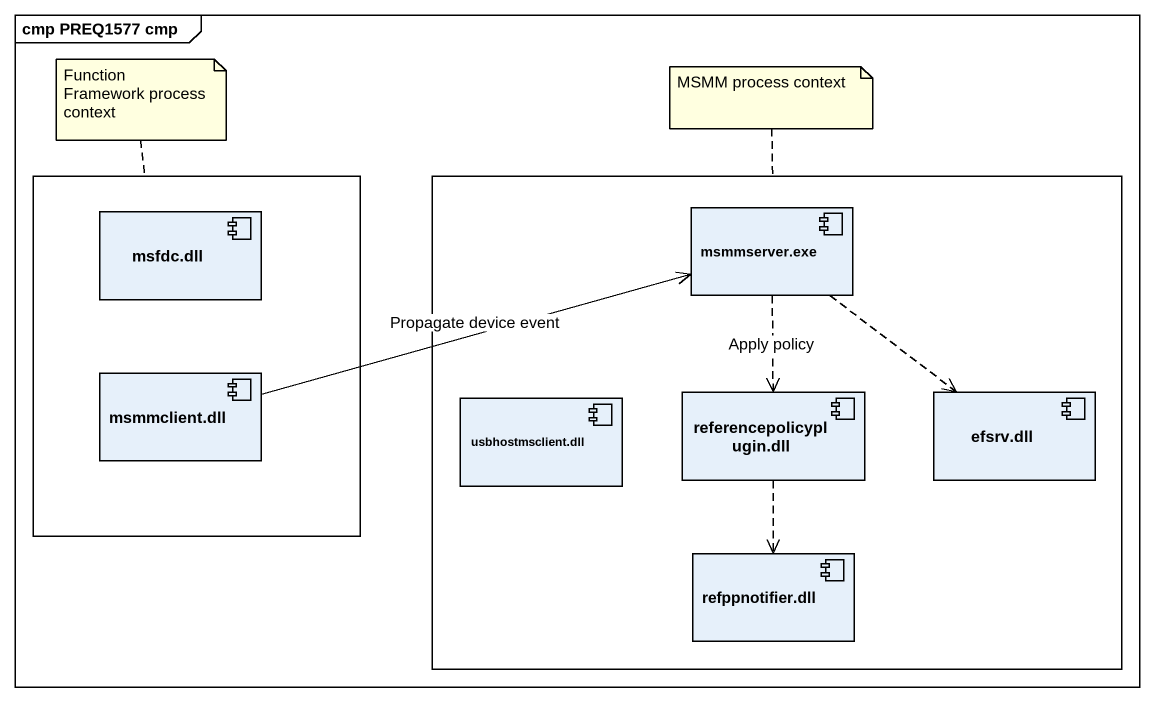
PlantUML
@startuml
mainframe cmp PREQ1577 cmp
rectangle " " as rectangle1 {
  component "msfdc.dll" as msfdc_dll
  component "msmmclient.dll" as msmmclient_dll
}
rectangle " " as rectangle2 {
  component "msmmserver.exe" as msmmserver_exe
  component "usbhostmsclient.dll" as usbhostmsclient_dll
  component "referencepolicyplugin.dll" as referencepolicyplugin_dll
  component "efsrv.dll" as efsrv_dll
  component "refppnotifier.dll" as refppnotifier_dll
}
msmmserver_exe ..> referencepolicyplugin_dll : Apply policy
msmmserver_exe ..> efsrv_dll
msmmclient_dll -right-> msmmserver_exe : Propagate device event
referencepolicyplugin_dll ..> refppnotifier_dll
note top of rectangle1 : Function Framework process context
note top of rectangle2 : MSMM process context
@enduml
